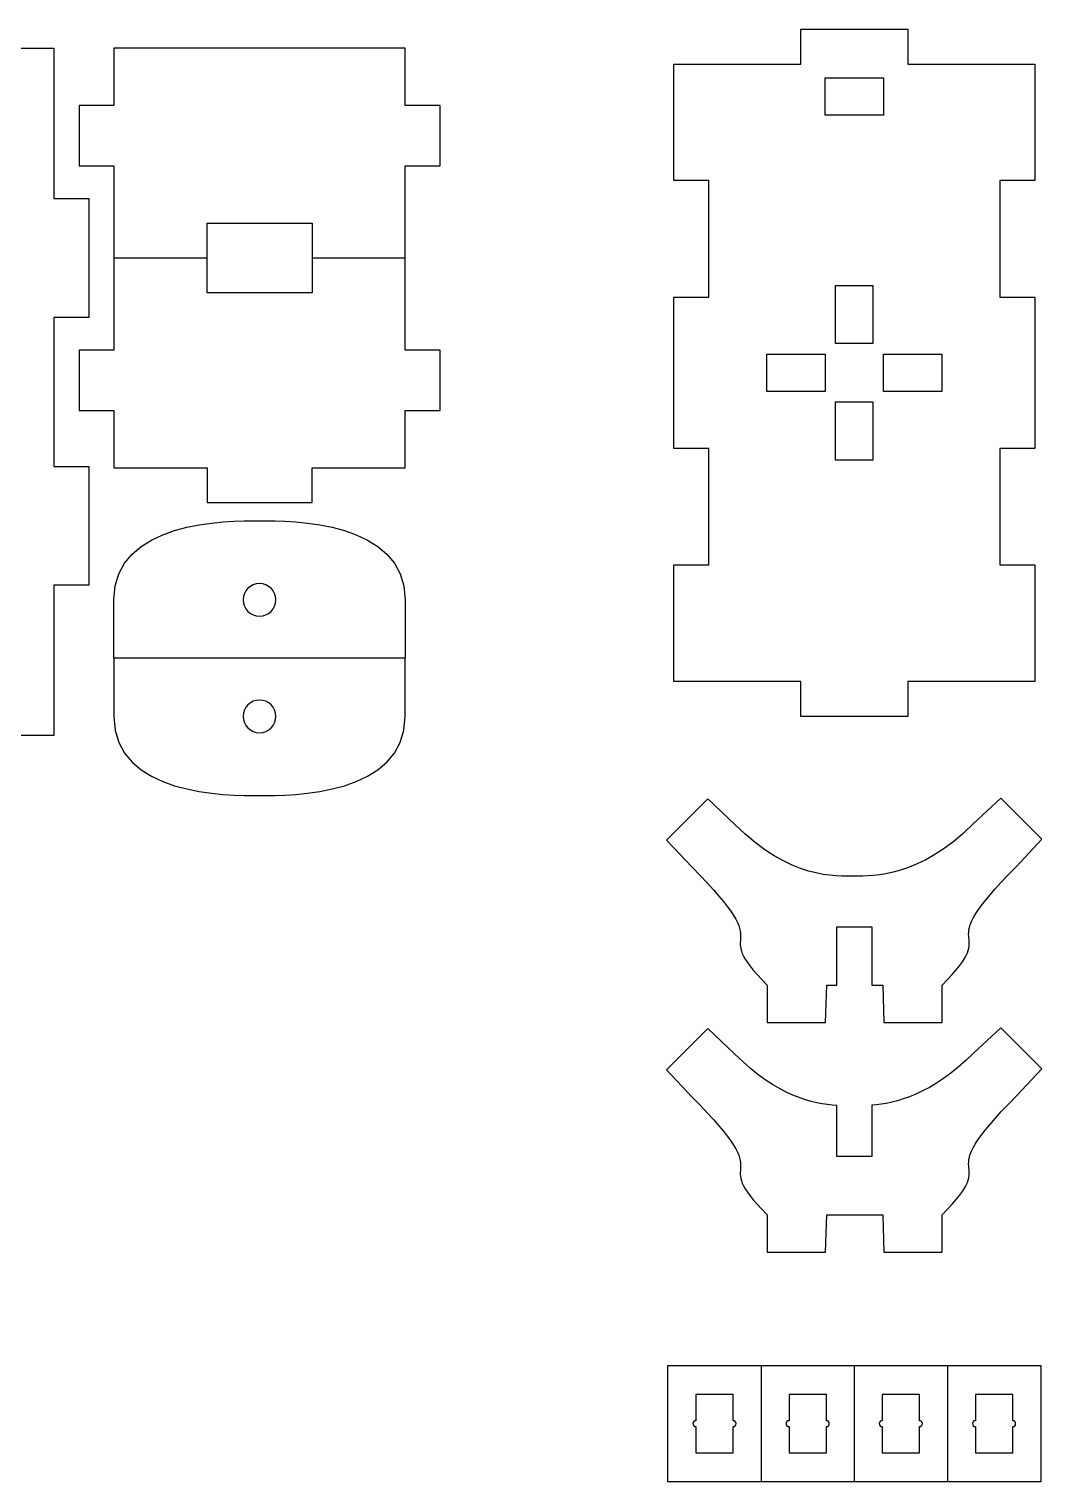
# Model space of a CAD drawing. Extents: x -11 to 868, y -1407 to -16.
# Drawn here: x 647.4 to 734.4, y -176 to -51.3 of the extents above; entities that cross this region are included whole.
import ezdxf

# ---------------------------------------------------------------- set-up
doc = ezdxf.new("R2010")
doc.units = 0
doc.layers.add('LAYER_1', color=7, linetype='CONTINUOUS')

msp = doc.modelspace()

# ---------------------------------------------------------------- linework, layer by layer
at = {"layer": 'LAYER_1'}
for points in [[(722.89, -54.26), (733.79, -54.26), (733.79, -64.26), (730.79, -64.26), (730.79, -74.26), (733.79, -74.26), (733.79, -87.26), (730.79, -87.26), (730.79, -97.26), (733.79, -97.26), (733.79, -107.26), (722.89, -107.26), (722.89, -110.26), (713.69, -110.26), (713.69, -107.26), (702.79, -107.26), (702.79, -97.26), (705.79, -97.26), (705.79, -87.26), (702.79, -87.26), (702.79, -74.26), (705.79, -74.26), (705.79, -64.26), (702.79, -64.26), (702.79, -54.26), (713.69, -54.26), (713.69, -51.26), (722.89, -51.26), (722.89, -54.26)], [(671.74, -67.91), (671.74, -70.91), (679.74, -70.91), (679.74, -67.91), (679.74, -63.01), (682.74, -63.01), (682.74, -57.81), (679.74, -57.81), (679.74, -52.91), (654.74, -52.91), (654.74, -57.81), (651.74, -57.81), (651.74, -63.01), (654.74, -63.01), (654.74, -67.91), (654.74, -70.91), (662.74, -70.91), (662.74, -67.91), (671.74, -67.91)], [(715.79, -58.64), (715.79, -55.44), (720.79, -55.44), (720.79, -58.64), (715.79, -58.64)], [(654.74, -70.91), (654.74, -73.91), (654.74, -78.81), (651.74, -78.81), (651.74, -84.01), (654.74, -84.01), (654.74, -88.91), (662.74, -88.91), (662.74, -91.91), (671.74, -91.91), (671.74, -88.91), (679.74, -88.91), (679.74, -84.01), (682.74, -84.01), (682.74, -78.81), (679.74, -78.81), (679.74, -73.91), (679.74, -70.91)], [(671.74, -70.91), (671.74, -73.91), (662.74, -73.91), (662.74, -70.91)], [(719.89, -78.26), (716.69, -78.26), (716.69, -73.26), (719.89, -73.26), (719.89, -78.26)], [(715.79, -79.16), (715.79, -82.36), (710.79, -82.36), (710.79, -79.16), (715.79, -79.16)], [(725.79, -79.16), (725.79, -82.36), (720.79, -82.36), (720.79, -79.16), (725.79, -79.16)], [(719.89, -88.26), (716.69, -88.26), (716.69, -83.26), (719.89, -83.26), (719.89, -88.26)], [(710.29, -175.98), (702.29, -175.98), (702.29, -165.98), (710.29, -165.98), (710.29, -175.98)], [(710.29, -165.98), (718.29, -165.98), (718.29, -175.98), (710.29, -175.98)], [(718.29, -165.98), (726.29, -165.98), (726.29, -175.98), (718.29, -175.98)], [(726.29, -165.98), (734.29, -165.98), (734.29, -175.98), (726.29, -175.98)]]:
    msp.add_lwpolyline(points, dxfattribs=at)
for points, knots in [([(639.57, -111.91), (639.57, -111.91), (639.57, -108.91), (639.57, -108.91), (639.57, -108.91), (644.57, -108.91), (644.57, -108.91), (644.57, -108.91), (644.57, -111.91), (644.57, -111.91), (644.57, -111.91), (649.57, -111.91), (649.57, -111.91), (649.57, -111.91), (649.57, -108.91), (649.57, -108.91), (649.57, -108.91), (649.57, -99.01), (649.57, -99.01), (649.57, -99.01), (652.57, -99.01), (652.57, -99.01), (652.57, -99.01), (652.57, -88.81), (652.57, -88.81), (652.57, -88.81), (649.57, -88.81), (649.57, -88.81), (649.57, -88.81), (649.57, -76.01), (649.57, -76.01), (649.57, -76.01), (652.57, -76.01), (652.57, -76.01), (652.57, -76.01), (652.57, -65.81), (652.57, -65.81), (652.57, -65.81), (649.57, -65.81), (649.57, -65.81), (649.57, -65.81), (649.57, -55.91), (649.57, -55.91), (649.57, -55.91), (649.57, -52.91), (649.57, -52.91), (649.57, -52.91), (644.57, -52.91), (644.57, -52.91), (644.57, -52.91), (644.57, -55.91), (644.57, -55.91), (644.57, -55.91), (639.57, -55.91), (639.57, -55.91), (639.57, -55.91), (639.57, -52.91), (639.57, -52.91), (639.57, -52.91), (634.57, -52.91), (634.57, -52.91), (634.57, -52.91), (634.57, -55.91), (634.57, -55.91), (634.57, -55.91), (631.57, -55.91), (631.57, -55.91), (631.57, -55.91), (631.57, -65.91), (631.57, -65.91), (631.57, -65.91), (634.57, -65.91), (634.57, -65.91), (634.57, -65.91), (634.57, -75.91), (634.57, -75.91), (634.57, -75.91), (631.57, -75.91), (631.57, -75.91), (631.57, -75.91), (631.57, -88.91), (631.57, -88.91), (631.57, -88.91), (634.57, -88.91), (634.57, -88.91), (634.57, -88.91), (634.57, -98.91), (634.57, -98.91), (634.57, -98.91), (631.57, -98.91), (631.57, -98.91), (631.57, -98.91), (631.57, -108.91), (631.57, -108.91), (631.57, -108.91), (634.57, -108.91), (634.57, -108.91), (634.57, -108.91), (634.57, -111.91), (634.57, -111.91), (634.57, -111.91), (639.57, -111.91), (639.57, -111.91)], [0, 0, 0, 0, 1, 1, 1, 2, 2, 2, 3, 3, 3, 4, 4, 4, 5, 5, 5, 6, 6, 6, 7, 7, 7, 8, 8, 8, 9, 9, 9, 10, 10, 10, 11, 11, 11, 12, 12, 12, 13, 13, 13, 14, 14, 14, 15, 15, 15, 16, 16, 16, 17, 17, 17, 18, 18, 18, 19, 19, 19, 20, 20, 20, 21, 21, 21, 22, 22, 22, 23, 23, 23, 24, 24, 24, 25, 25, 25, 26, 26, 26, 27, 27, 27, 28, 28, 28, 29, 29, 29, 30, 30, 30, 31, 31, 31, 32, 32, 32, 33, 33, 33, 34, 34, 34, 34]), ([(654.73, -105.26), (654.73, -105.26), (679.73, -105.26), (679.73, -105.26), (679.73, -105.26), (679.73, -100.26), (679.73, -100.26), (679.73, -93.46), (670, -93.46), (667.24, -93.46), (664.47, -93.46), (654.73, -93.46), (654.73, -100.26), (654.73, -100.26), (654.73, -105.26), (654.73, -105.26)], [0, 0, 0, 0, 1, 1, 1, 2, 2, 2, 3, 3, 3, 4, 4, 4, 5, 5, 5, 5]), ([(668.63, -100.26), (668.63, -101.03), (668.01, -101.66), (667.23, -101.66), (666.46, -101.66), (665.83, -101.03), (665.83, -100.26), (665.83, -99.48), (666.46, -98.86), (667.23, -98.86), (668.01, -98.86), (668.63, -99.48), (668.63, -100.26)], [0, 0, 0, 0, 1, 1, 1, 2, 2, 2, 3, 3, 3, 4, 4, 4, 4]), ([(654.73, -105.26), (654.73, -105.26), (654.73, -110.26), (654.73, -110.26), (654.73, -117.06), (664.47, -117.06), (667.23, -117.06), (670, -117.06), (679.73, -117.06), (679.73, -110.26), (679.73, -110.26), (679.73, -105.26), (679.73, -105.26)], [0, 0, 0, 0, 1, 1, 1, 2, 2, 2, 3, 3, 3, 4, 4, 4, 4]), ([(665.83, -110.26), (665.83, -109.48), (666.46, -108.86), (667.24, -108.86), (668.01, -108.86), (668.63, -109.48), (668.63, -110.26), (668.63, -111.03), (668.01, -111.66), (667.24, -111.66), (666.46, -111.66), (665.83, -111.03), (665.83, -110.26)], [0, 0, 0, 0, 1, 1, 1, 2, 2, 2, 3, 3, 3, 4, 4, 4, 4]), ([(732.21, -123.14), (724.39, -130.96), (731.22, -127.94), (725.83, -133.33), (725.83, -133.33), (725.83, -136.53), (725.83, -136.53), (725.83, -136.53), (720.83, -136.53), (720.83, -136.53), (720.83, -136.53), (720.73, -133.33), (720.73, -133.33), (720.73, -133.33), (719.79, -133.33), (719.79, -133.33), (719.79, -133.33), (719.79, -128.33), (719.79, -128.33), (719.79, -128.33), (716.79, -128.33), (716.79, -128.33), (716.79, -128.33), (716.79, -133.33), (716.79, -133.33), (716.79, -133.33), (715.93, -133.33), (715.93, -133.33), (715.93, -133.33), (715.83, -136.53), (715.83, -136.53), (715.83, -136.53), (710.82, -136.53), (710.82, -136.53), (710.82, -136.53), (710.82, -133.33), (710.82, -133.33), (705.51, -128.02), (712.18, -131.04), (704.37, -123.22), (704.37, -123.22), (702.17, -120.89), (702.17, -120.89), (702.17, -120.89), (705.71, -117.35), (705.71, -117.35), (705.71, -117.35), (708.04, -119.55), (708.04, -119.55), (712.78, -124.28), (716.71, -123.98), (718.33, -123.98), (719.85, -123.98), (723.91, -124.09), (728.53, -119.47), (728.53, -119.47), (730.86, -117.28), (730.86, -117.28), (730.86, -117.28), (734.4, -120.81), (734.4, -120.81), (734.4, -120.81), (732.21, -123.14), (732.21, -123.14)], [0, 0, 0, 0, 1, 1, 1, 2, 2, 2, 3, 3, 3, 4, 4, 4, 5, 5, 5, 6, 6, 6, 7, 7, 7, 8, 8, 8, 9, 9, 9, 10, 10, 10, 11, 11, 11, 12, 12, 12, 13, 13, 13, 14, 14, 14, 15, 15, 15, 16, 16, 16, 17, 17, 17, 18, 18, 18, 19, 19, 19, 20, 20, 20, 21, 21, 21, 21]), ([(732.21, -142.85), (724.39, -150.67), (731.22, -147.65), (725.83, -153.05), (725.83, -153.05), (725.83, -156.25), (725.83, -156.25), (725.83, -156.25), (720.83, -156.25), (720.83, -156.25), (720.83, -156.25), (720.73, -153.05), (720.73, -153.05), (720.73, -153.05), (715.93, -153.05), (715.93, -153.05), (715.93, -153.05), (715.83, -156.25), (715.83, -156.25), (715.83, -156.25), (710.82, -156.25), (710.82, -156.25), (710.82, -156.25), (710.82, -153.05), (710.82, -153.05), (705.51, -147.73), (712.18, -150.75), (704.37, -142.94), (704.37, -142.94), (702.17, -140.6), (702.17, -140.6), (702.17, -140.6), (705.71, -137.07), (705.71, -137.07), (705.71, -137.07), (708.04, -139.26), (708.04, -139.26), (711.64, -142.86), (714.78, -143.55), (716.79, -143.67), (716.79, -143.67), (716.79, -148.05), (716.79, -148.05), (716.79, -148.05), (719.79, -148.05), (719.79, -148.05), (719.79, -148.05), (719.79, -143.65), (719.79, -143.65), (721.78, -143.49), (724.99, -142.72), (728.53, -139.18), (728.53, -139.18), (730.86, -136.99), (730.86, -136.99), (730.86, -136.99), (734.4, -140.52), (734.4, -140.52), (734.4, -140.52), (732.21, -142.85), (732.21, -142.85)], [0, 0, 0, 0, 1, 1, 1, 2, 2, 2, 3, 3, 3, 4, 4, 4, 5, 5, 5, 6, 6, 6, 7, 7, 7, 8, 8, 8, 9, 9, 9, 10, 10, 10, 11, 11, 11, 12, 12, 12, 13, 13, 13, 14, 14, 14, 15, 15, 15, 16, 16, 16, 17, 17, 17, 18, 18, 18, 19, 19, 19, 20, 20, 20, 20]), ([(704.69, -170.73), (704.69, -170.73), (704.69, -168.48), (704.69, -168.48), (704.69, -168.48), (707.89, -168.48), (707.89, -168.48), (707.89, -168.48), (707.89, -170.73), (707.89, -170.73), (708.03, -170.73), (708.14, -170.85), (708.14, -170.98), (708.14, -171.12), (708.03, -171.23), (707.89, -171.23), (707.89, -171.23), (707.89, -173.48), (707.89, -173.48), (707.89, -173.48), (704.69, -173.48), (704.69, -173.48), (704.69, -173.48), (704.69, -171.23), (704.69, -171.23), (704.55, -171.23), (704.43, -171.12), (704.43, -170.98), (704.43, -170.85), (704.55, -170.73), (704.69, -170.73)], [0, 0, 0, 0, 1, 1, 1, 2, 2, 2, 3, 3, 3, 4, 4, 4, 5, 5, 5, 6, 6, 6, 7, 7, 7, 8, 8, 8, 9, 9, 9, 10, 10, 10, 10]), ([(712.69, -170.73), (712.69, -170.73), (712.69, -168.48), (712.69, -168.48), (712.69, -168.48), (715.89, -168.48), (715.89, -168.48), (715.89, -168.48), (715.89, -170.73), (715.89, -170.73), (716.03, -170.73), (716.14, -170.85), (716.14, -170.98), (716.14, -171.12), (716.03, -171.23), (715.89, -171.23), (715.89, -171.23), (715.89, -173.48), (715.89, -173.48), (715.89, -173.48), (712.69, -173.48), (712.69, -173.48), (712.69, -173.48), (712.69, -171.23), (712.69, -171.23), (712.55, -171.23), (712.43, -171.12), (712.43, -170.98), (712.43, -170.85), (712.55, -170.73), (712.69, -170.73)], [0, 0, 0, 0, 1, 1, 1, 2, 2, 2, 3, 3, 3, 4, 4, 4, 5, 5, 5, 6, 6, 6, 7, 7, 7, 8, 8, 8, 9, 9, 9, 10, 10, 10, 10]), ([(720.69, -170.73), (720.69, -170.73), (720.69, -168.48), (720.69, -168.48), (720.69, -168.48), (723.89, -168.48), (723.89, -168.48), (723.89, -168.48), (723.89, -170.73), (723.89, -170.73), (724.03, -170.73), (724.14, -170.85), (724.14, -170.98), (724.14, -171.12), (724.03, -171.23), (723.89, -171.23), (723.89, -171.23), (723.89, -173.48), (723.89, -173.48), (723.89, -173.48), (720.69, -173.48), (720.69, -173.48), (720.69, -173.48), (720.69, -171.23), (720.69, -171.23), (720.55, -171.23), (720.43, -171.12), (720.43, -170.98), (720.43, -170.85), (720.55, -170.73), (720.69, -170.73)], [0, 0, 0, 0, 1, 1, 1, 2, 2, 2, 3, 3, 3, 4, 4, 4, 5, 5, 5, 6, 6, 6, 7, 7, 7, 8, 8, 8, 9, 9, 9, 10, 10, 10, 10]), ([(728.69, -170.73), (728.69, -170.73), (728.69, -168.48), (728.69, -168.48), (728.69, -168.48), (731.89, -168.48), (731.89, -168.48), (731.89, -168.48), (731.89, -170.73), (731.89, -170.73), (732.03, -170.73), (732.14, -170.85), (732.14, -170.98), (732.14, -171.12), (732.03, -171.23), (731.89, -171.23), (731.89, -171.23), (731.89, -173.48), (731.89, -173.48), (731.89, -173.48), (728.69, -173.48), (728.69, -173.48), (728.69, -173.48), (728.69, -171.23), (728.69, -171.23), (728.55, -171.23), (728.43, -171.12), (728.43, -170.98), (728.43, -170.85), (728.55, -170.73), (728.69, -170.73)], [0, 0, 0, 0, 1, 1, 1, 2, 2, 2, 3, 3, 3, 4, 4, 4, 5, 5, 5, 6, 6, 6, 7, 7, 7, 8, 8, 8, 9, 9, 9, 10, 10, 10, 10])]:
    msp.add_open_spline(points, degree=3, knots=knots, dxfattribs=at)

doc.saveas('drawing.dxf')
